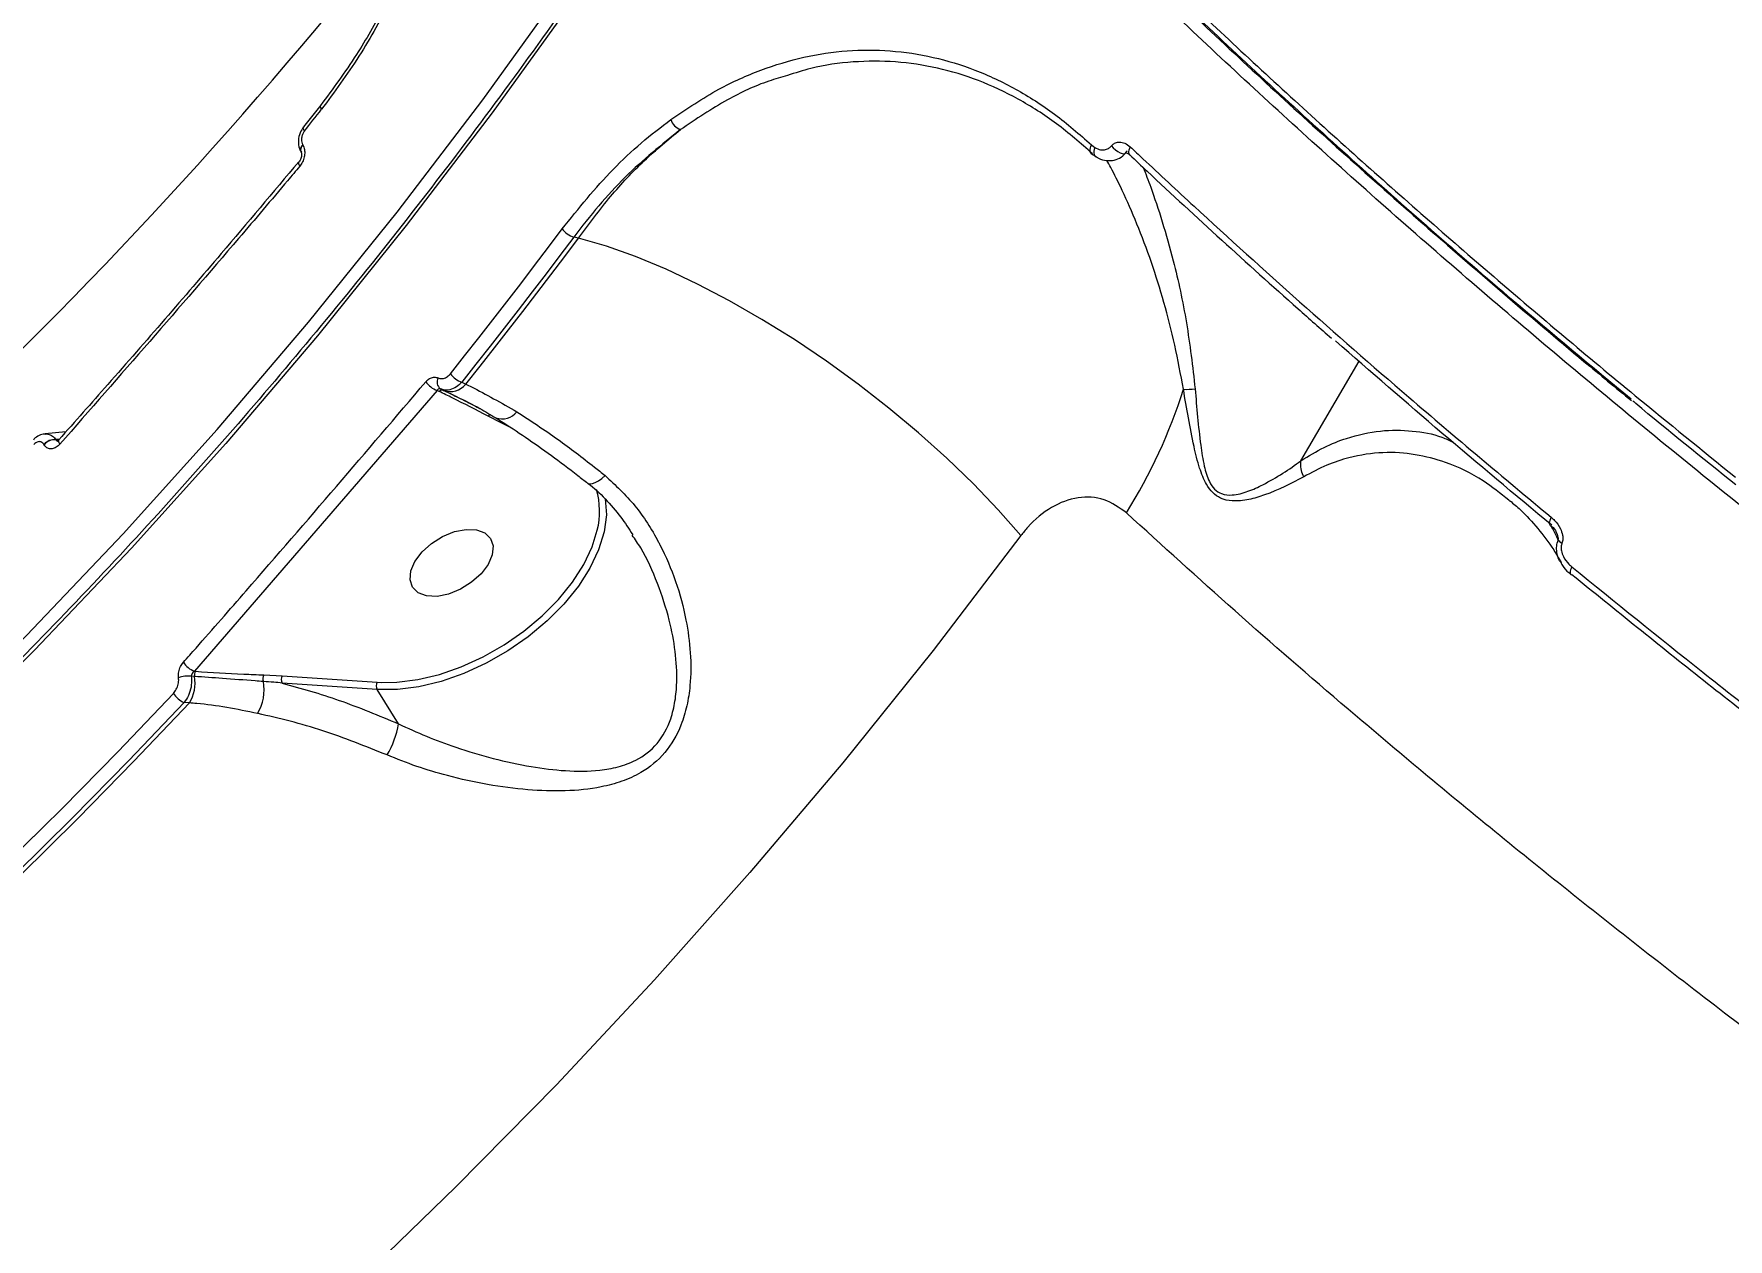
# Model space of a CAD drawing. Header units: millimetres. Extents: x -7245 to 6306, y -6696 to 5973.
# Drawn here: x 2055.8 to 2221.5, y -2279.6 to -2161.8 of the extents above; entities that cross this region are included whole.
import ezdxf

# ---------------------------------------------------------------- set-up
doc = ezdxf.new("R2010")
doc.units = ezdxf.units.MM
for name, color, linetype in [('DIKOM_ОБЪЕКТ', 7, 'Continuous'), ('DIKOM_РАЗМЕР_ЗОНА', 7, 'Continuous'), ('DIKOM_РАЗМЕР_ОБЪЕКТА', 7, 'Continuous')]:
    doc.layers.add(name, color=color, linetype=linetype)
doc.styles.add('style1', font='arial.ttf', dxfattribs={"width": 0.8})
doc.dimstyles.new('1-50', dxfattribs={"dimtxt": 300, "dimasz": 200, "dimexe": 100, "dimexo": 0, "dimgap": 100, "dimtad": 1, "dimtxsty": 'style1', "dimcen": 200, "dimclrd": 7, "dimclre": 7, "dimclrt": 7, "dimadec": 1, "dimazin": 2, "dimtfac": 1, "dimtmove": 0, "dimatfit": 2, "dimfxl": 0, "dimlwd": 25, "dimlwe": 18, "dimarcsym": 0})

# ---------------------------------------------------------------- blocks, each defined once
blk = doc.blocks.new('*D10')
at = {"layer": 'Defpoints', "color": 0, "transparency": 16777216}
for p in [(-4365.71, 2792.53), (4306.16, 475.6), (4306.16, -5965.27)]:
    blk.add_point(p, dxfattribs=at)
at = {"layer": 'DIKOM_РАЗМЕР_ОБЪЕКТА', "color": 7, "lineweight": 18, "transparency": 16777216}
for p, q in [((-4365.71, 2792.53), (-4365.71, -6065.27)), ((4306.16, 475.6), (4306.16, -6065.27))]:
    blk.add_line(p, q, dxfattribs=at)
at = {"layer": 'DIKOM_РАЗМЕР_ОБЪЕКТА', "color": 7, "lineweight": 25, "transparency": 16777216}
blk.add_line((-4165.71, -5965.27), (4106.16, -5965.27), dxfattribs=at)
at = {"layer": 'DIKOM_РАЗМЕР_ОБЪЕКТА', "color": 7, "transparency": 16777216}
for points in [[(-4165.71, -5931.93), (-4165.71, -5998.6), (-4365.71, -5965.27)], [(4106.16, -5931.93), (4106.16, -5998.6), (4306.16, -5965.27)]]:
    blk.add_solid(points, dxfattribs=at)
at = {"layer": 'DIKOM_РАЗМЕР_ОБЪЕКТА', "color": 7, "transparency": 16777216, "insert": (-85.78, -5712.1), "char_height": 300, "attachment_point": 5, "style": 'style1'}
blk.add_mtext('8650', dxfattribs=at)
blk = doc.blocks.new('*D12')
at = {"layer": 'Defpoints', "color": 0, "transparency": 16777216}
for p in [(-5865.71, 123.34), (6306.18, -91.92), (6306.18, -6596.14)]:
    blk.add_point(p, dxfattribs=at)
at = {"layer": 'DIKOM_РАЗМЕР_ЗОНА', "color": 7, "lineweight": 18, "transparency": 16777216}
for p, q in [((-5865.71, 123.34), (-5865.71, -6696.14)), ((6306.18, -91.92), (6306.18, -6696.14))]:
    blk.add_line(p, q, dxfattribs=at)
at = {"layer": 'DIKOM_РАЗМЕР_ЗОНА', "color": 7, "lineweight": 25, "transparency": 16777216}
blk.add_line((-5665.71, -6596.14), (6106.18, -6596.14), dxfattribs=at)
at = {"layer": 'DIKOM_РАЗМЕР_ЗОНА', "color": 7, "transparency": 16777216}
for points in [[(-5665.71, -6562.81), (-5665.71, -6629.48), (-5865.71, -6596.14)], [(6106.18, -6562.81), (6106.18, -6629.48), (6306.18, -6596.14)]]:
    blk.add_solid(points, dxfattribs=at)
at = {"layer": 'DIKOM_РАЗМЕР_ЗОНА', "color": 7, "transparency": 16777216, "insert": (-71.19, -6342.97), "char_height": 300, "attachment_point": 5, "style": 'style1'}
blk.add_mtext('12150', dxfattribs=at)

msp = doc.modelspace()

# ---------------------------------------------------------------- linework, layer by layer
at = {"layer": 'DIKOM_ОБЪЕКТ', "color": 7, "linetype": 'Continuous', "lineweight": 15}
for p, q in [((2083.896, -2168.738), (2082.217, -2170.864)), ((2082.135, -2172.604), (2082.146, -2172.622)), ((2159.206, -2173.405), (2159.237, -2173.431)), ((2159.264, -2172.62), (2159.601, -2172.878)), ((2081.773, -2174.287), (2081.781, -2174.277)), ((2109.109, -2181.726), (2108.634, -2181.633)), ((2179.74, -2203.504), (2185.427, -2193.783)), ((2095.27, -2196.636), (2071.54, -2224.097)), ((2095.487, -2196.741), (2095.27, -2196.636)), ((2097.684, -2195.822), (2098.082, -2196.013)), ((2101.6, -2199.839), (2100.254, -2199.151)), ((2102.461, -2200.252), (2101.6, -2199.839)), ((2058.975, -2200.678), (2056.956, -2200.863)), ((2058.252, -2201.409), (2057.993, -2201.438)), ((2057.993, -2201.438), (2058.003, -2201.456)), ((2058.003, -2201.456), (2058.29, -2201.488)), ((2058.299, -2201.481), (2058.308, -2201.469)), ((2056.84, -2201.94), (2056.829, -2201.921)), ((2200.186, -2207.46), (2200.076, -2207.377)), ((2071.552, -2224.61), (2071.237, -2224.588)), ((2071.54, -2224.097), (2071.639, -2224.104)), ((2078.322, -2224.455), (2080.131, -2224.545)), ((2080.131, -2224.545), (2089.416, -2225.176)), ((2089.402, -2225.881), (2080.116, -2225.251)), ((2091.504, -2229.247), (2089.402, -2225.881)), ((2089.416, -2225.176), (2089.837, -2225.197)), ((2071.066, -2227.2), (2070.535, -2227.16))]:
    msp.add_line(p, q, dxfattribs=at)
at = {"layer": 'DIKOM_ОБЪЕКТ', "color": 7, "linetype": 'Continuous', "lineweight": 15, "flags": 128}
for points in [[(1923.817, -2316.719), (1935.861, -2310.473), (1947.73, -2303.89), (1959.416, -2296.975), (1970.911, -2289.733), (1982.207, -2282.167), (1993.298, -2274.285), (2004.175, -2266.089), (2014.833, -2257.586), (2025.263, -2248.781), (2035.459, -2239.68), (2045.414, -2230.29), (2055.122, -2220.615), (2064.577, -2210.663), (2073.772, -2200.44), (2082.701, -2189.953), (2091.358, -2179.208), (2099.738, -2168.214), (2107.835, -2156.975), (2115.644, -2145.501), (2123.159, -2133.798), (2130.377, -2121.875)], [(2131.395, -2123.012), (2124.156, -2134.971), (2116.617, -2146.708), (2108.785, -2158.217), (2100.663, -2169.49), (2092.258, -2180.518), (2083.575, -2191.294), (2074.619, -2201.813), (2065.396, -2212.067), (2055.913, -2222.049), (2046.176, -2231.753), (2036.191, -2241.172), (2025.964, -2250.3), (2015.502, -2259.132), (2004.813, -2267.661), (1993.902, -2275.88), (1982.778, -2283.787), (1971.447, -2291.376), (1959.918, -2298.64), (1948.197, -2305.575), (1936.292, -2312.178), (1924.212, -2318.443)], [(2082.299, -2171.269), (2082.239, -2171.163), (2082.201, -2171.067), (2082.185, -2170.982), (2082.192, -2170.911), (2082.216, -2170.864)], [(2159.264, -2172.62), (2159.186, -2172.772), (2159.133, -2172.921), (2159.106, -2173.06), (2159.106, -2173.187), (2159.133, -2173.296), (2159.186, -2173.383), (2159.206, -2173.405)], [(2159.601, -2172.878), (2159.541, -2173.066), (2159.511, -2173.249), (2159.511, -2173.418), (2159.542, -2173.566), (2159.603, -2173.687), (2159.691, -2173.775), (2159.713, -2173.79)], [(2161.217, -2172.719), (2161.39, -2172.92), (2161.6, -2173.111), (2161.829, -2173.273), (2162.059, -2173.395), (2162.271, -2173.466), (2162.449, -2173.482), (2162.578, -2173.44), (2162.648, -2173.343)], [(2163.052, -2172.806), (2162.97, -2172.967), (2162.915, -2173.122), (2162.89, -2173.268), (2162.895, -2173.398), (2162.931, -2173.505), (2162.995, -2173.589), (2163.001, -2173.594)], [(2081.849, -2174.707), (2081.785, -2174.582), (2081.75, -2174.47), (2081.743, -2174.374), (2081.766, -2174.298), (2081.773, -2174.287)], [(2096.577, -2194.999), (2097.967, -2193.251), (2099.351, -2191.497), (2100.727, -2189.738), (2102.096, -2187.971), (2103.459, -2186.198), (2104.814, -2184.418), (2106.162, -2182.633), (2107.502, -2180.841)], [(2108.634, -2181.633), (2107.291, -2183.428), (2105.94, -2185.218), (2104.581, -2187.001), (2103.216, -2188.779), (2101.844, -2190.549), (2100.464, -2192.313), (2099.078, -2194.07), (2097.684, -2195.822)], [(2098.082, -2196.013), (2099.485, -2194.25), (2100.881, -2192.48), (2102.271, -2190.704), (2103.653, -2188.921), (2105.028, -2187.132), (2106.395, -2185.336), (2107.756, -2183.534), (2109.109, -2181.726)], [(2152.361, -2210.838), (2150.147, -2208.315), (2147.726, -2205.781), (2145.121, -2203.261), (2142.356, -2200.779), (2139.455, -2198.354), (2136.445, -2196.012), (2133.354, -2193.772), (2130.209, -2191.656), (2127.04, -2189.682), (2123.875, -2187.868), (2120.743, -2186.231), (2117.673, -2184.786), (2114.693, -2183.547), (2111.829, -2182.523), (2109.109, -2181.726)], [(2058.381, -2201.894), (2058.317, -2201.77), (2058.28, -2201.66), (2058.271, -2201.566), (2058.291, -2201.494), (2058.299, -2201.481)], [(2110.006, -2205.701), (2110.045, -2205.725), (2110.233, -2205.773), (2110.468, -2205.746), (2110.743, -2205.646), (2111.047, -2205.476), (2111.369, -2205.243), (2111.697, -2204.954)], [(2111.713, -2207.226), (2111.716, -2207.24), (2111.828, -2208.805), (2111.612, -2210.478), (2111.075, -2212.227), (2110.228, -2214.011), (2109.088, -2215.79), (2107.682, -2217.527), (2106.04, -2219.184), (2104.197, -2220.723), (2102.195, -2222.111), (2100.077, -2223.319), (2097.889, -2224.318), (2095.68, -2225.089), (2093.497, -2225.612), (2091.389, -2225.878), (2089.402, -2225.881)], [(2204.219, -2209.041), (2204.136, -2209.2), (2204.077, -2209.35), (2204.043, -2209.488), (2204.036, -2209.606), (2204.057, -2209.7), (2204.104, -2209.769), (2204.112, -2209.776)], [(2152.361, -2210.838), (2143.786, -2222.059), (2134.951, -2233.045), (2125.862, -2243.791), (2116.523, -2254.291), (2106.939, -2264.539), (2097.117, -2274.53), (2087.061, -2284.258), (2076.777, -2293.716), (2066.27, -2302.902), (2055.546, -2311.809), (2044.612, -2320.432), (2033.472, -2328.767), (2022.134, -2336.81), (2010.603, -2344.555)], [(2089.837, -2225.197), (2091.344, -2225.173), (2093.388, -2224.915), (2095.504, -2224.407), (2097.646, -2223.66), (2099.768, -2222.69), (2101.822, -2221.52), (2103.763, -2220.173), (2105.55, -2218.681), (2107.142, -2217.075), (2108.506, -2215.39), (2109.611, -2213.665), (2110.433, -2211.935), (2110.938, -2210.311)], [(2093.803, -2212.433), (2094.729, -2211.598), (2095.814, -2210.917), (2096.97, -2210.446), (2098.103, -2210.222), (2099.121, -2210.263), (2099.943, -2210.566), (2100.5, -2211.107), (2100.749, -2211.841), (2100.669, -2212.71), (2100.267, -2213.643), (2099.574, -2214.564), (2098.648, -2215.398), (2097.563, -2216.079), (2096.407, -2216.55), (2095.274, -2216.776), (2094.256, -2216.734), (2093.434, -2216.43), (2092.877, -2215.89), (2092.628, -2215.155), (2092.708, -2214.286), (2093.11, -2213.354), (2093.803, -2212.433)], [(2206.25, -2213.898), (2206.171, -2214.049), (2206.112, -2214.192), (2206.076, -2214.324), (2206.064, -2214.438), (2206.076, -2214.533), (2206.113, -2214.604), (2206.132, -2214.624)], [(2206.132, -2214.624), (2206.172, -2214.65), (2206.252, -2214.667)], [(2024.095, -2269.086), (2030.035, -2264.055), (2035.902, -2258.93), (2041.693, -2253.712), (2047.409, -2248.402), (2053.047, -2243.003), (2058.608, -2237.512), (2064.088, -2231.933), (2069.488, -2226.267)], [(2070.535, -2227.16), (2065.123, -2232.839), (2059.63, -2238.43), (2054.058, -2243.932), (2048.407, -2249.345), (2042.678, -2254.667), (2036.874, -2259.896), (2030.994, -2265.032), (2025.04, -2270.074)], [(2025.342, -2270.33), (2031.327, -2265.264), (2037.237, -2260.104), (2043.072, -2254.848), (2048.829, -2249.5), (2054.508, -2244.06), (2060.108, -2238.53), (2065.628, -2232.909), (2071.066, -2227.2)]]:
    msp.add_lwpolyline(points, dxfattribs=at)
at = {"layer": 'DIKOM_ОБЪЕКТ', "color": 7, "linetype": 'Continuous', "lineweight": 15}
for centre, radius, start, end in [((1721.003, -1857.421), 472.954, 304.74251, 321.91374), ((1747.47, -1904.987), 427.804, 321.50557, 321.86874), ((2119.612, -2169.672), 1.553, 197.43996, 249.5731), ((2082.543, -2173.075), 0.623, 130.88389, 204.5407), ((2082.553, -2173.092), 0.622, 130.90149, 205.52646), ((2109.359, -2179.391), 2.356, 217.98638, 252.07658), ((2098.458, -2193.625), 2.33, 216.15708, 250.60015), ((2096.019, -2194.55), 2.216, 213.9298, 250.23956), ((2096.112, -2195.805), 0.846, 152.14347, 233.14208), ((2095.782, -2196.995), 0.389, 70.47601, 139.20258), ((2096.563, -2194.79), 1.95, 250.50323, 321.15458), ((2117.811, -2180.649), 52.88, 328.07326, 342.53408), ((2168.585, -2188.986), 7.542, 267.47821, 276.22697), ((2100.588, -2199.484), 0.471, 100.06987, 134.98359), ((2101.636, -2197.574), 1.847, 250.46738, 321.8535), ((2057.901, -2202.859), 1.424, 86.29992, 138.82474), ((2057.911, -2202.873), 1.42, 86.25906, 138.94565), ((2103.466, -2208.462), 7.697, 346.10587, 16.14073), ((2205.866, -2210.47), 1.248, 219.80429, 241.55365), ((2072.417, -2221.924), 2.343, 213.75931, 248.01841), ((2070.909, -2227.224), 2.656, 82.89735, 110.14473), ((2067.89, -2225.263), 3.72, 328.62728, 10.11303), ((2072.286, -2224.475), 0.746, 150.12926, 190.42157), ((2078.992, -2224.813), 0.759, 151.87105, 202.20125), ((2080.75, -2224.911), 0.719, 149.43449, 208.24303), ((2071.399, -2225.086), 2.247, 211.71704, 247.37117), ((2073.816, -2225.918), 4.547, 329.37128, 10.36551), ((2090.036, -2225.541), 0.719, 149.4501, 208.22742), ((2083.247, -2227.931), 8.361, 328.59077, 350.94431)]:
    msp.add_arc(centre, radius, start, end, dxfattribs=at)
for points, knots in [([(2064.925, -1984.64), (2064.664, -1986.282), (2063.965, -1990.681), (2064.095, -1998.486), (2065.199, -2008.047), (2067.543, -2018.272), (2071.081, -2029.105), (2075.755, -2040.318), (2081.515, -2051.86), (2088.299, -2063.677), (2096.215, -2075.965), (2105.286, -2088.697), (2115.508, -2101.842), (2126.183, -2114.546), (2137.109, -2126.733), (2148.104, -2138.344), (2159.803, -2150.092), (2172.187, -2161.943), (2185.118, -2173.77), (2198.53, -2185.516), (2210.899, -2195.941), (2218.958, -2202.465), (2222.24, -2205.122)], [0, 0, 0, 0, 0.0323273, 0.0865593, 0.1407502, 0.1965143, 0.2523252, 0.3080903, 0.3622806, 0.416513, 0.4707035, 0.5264677, 0.5822781, 0.6380434, 0.6852062, 0.7324239, 0.7796426, 0.8273085, 0.874973, 0.9214388, 0.968009, 1, 1, 1, 1]), ([(2064.711, -1984.894), (2064.605, -1985.551), (2064.273, -1987.587), (2064.015, -1991.149), (2063.926, -1995.567), (2064.132, -2000.117), (2064.614, -2004.789), (2065.376, -2009.587), (2066.417, -2014.512), (2067.737, -2019.562), (2069.336, -2024.743), (2071.216, -2030.052), (2073.377, -2035.494), (2075.818, -2041.062), (2078.528, -2046.735), (2081.498, -2052.493), (2084.721, -2058.319), (2088.195, -2064.212), (2091.919, -2070.176), (2095.895, -2076.21), (2100.124, -2082.319), (2104.606, -2088.502), (2109.343, -2094.764), (2114.336, -2101.101), (2119.588, -2107.524), (2125.097, -2114.023), (2130.847, -2120.585), (2136.816, -2127.179), (2142.984, -2133.787), (2149.344, -2140.398), (2155.899, -2147.02), (2162.651, -2153.654), (2169.602, -2160.3), (2176.753, -2166.964), (2184.108, -2173.643), (2191.664, -2180.343), (2199.437, -2187.063), (2206.236, -2192.832), (2210.511, -2196.353), (2212.063, -2197.631)], [0, 0, 0, 0, 0.0131984, 0.0409536, 0.0686178, 0.0962202, 0.1237885, 0.1513503, 0.1789282, 0.206543, 0.2342218, 0.2619915, 0.2898818, 0.3179206, 0.3460167, 0.3739824, 0.4018109, 0.4295329, 0.4571822, 0.4847871, 0.5123802, 0.5399898, 0.5676412, 0.5953634, 0.6231904, 0.6511509, 0.6792177, 0.7072119, 0.7350499, 0.7627723, 0.7904119, 0.8179996, 0.8455659, 0.8731444, 0.9007551, 0.9284296, 0.9561995, 0.984097, 1, 1, 1, 1]), ([(2092.879, -2098.795), (2093.599, -2100.246), (2095.039, -2103.148), (2096.674, -2108.281), (2097.869, -2113.879), (2098.554, -2119.904), (2098.703, -2126.231), (2098.289, -2132.746), (2097.301, -2139.333), (2095.731, -2145.875), (2093.594, -2152.245), (2090.905, -2158.321), (2087.731, -2164.05), (2085.231, -2167.443), (2083.98, -2169.141)], [0, 0, 0, 0, 0.0836226, 0.1671646, 0.2504189, 0.33385, 0.4173066, 0.5004943, 0.5837437, 0.667143, 0.7504551, 0.8334002, 0.9166302, 1, 1, 1, 1]), ([(2092.739, -2099.414), (2093.337, -2100.598), (2094.446, -2102.792), (2095.687, -2106.263), (2096.553, -2109.313), (2097.137, -2111.919), (2097.558, -2114.248), (2098.105, -2118.087), (2098.497, -2123.82), (2098.233, -2130.73), (2097.457, -2136.866), (2096.442, -2141.995), (2095.345, -2146.068), (2094.312, -2149.271), (2093.316, -2152.03), (2091.919, -2155.42), (2089.952, -2159.483), (2087.303, -2164.131), (2085.081, -2167.136), (2083.883, -2168.757)], [0, 0, 0, 0, 0.0700634, 0.1298761, 0.1788669, 0.2174243, 0.2495002, 0.2821253, 0.3829092, 0.4841099, 0.5521758, 0.6192971, 0.6817345, 0.7109868, 0.7462251, 0.7926359, 0.8501443, 0.9191949, 1, 1, 1, 1]), ([(2131.249, -2122.642), (2130.111, -2124.563), (2126.809, -2130.136), (2121.152, -2139.224), (2114.197, -2149.84), (2106.997, -2160.263), (2099.56, -2170.489), (2091.886, -2180.512), (2083.982, -2190.326), (2075.853, -2199.926), (2067.501, -2209.308), (2058.931, -2218.464), (2050.149, -2227.391), (2041.159, -2236.084), (2031.966, -2244.538), (2022.575, -2252.75), (2012.991, -2260.713), (2003.218, -2268.423), (1993.264, -2275.878), (1983.134, -2283.072), (1972.83, -2290.001), (1962.362, -2296.662), (1951.733, -2303.052), (1940.949, -2309.164), (1931.787, -2314.066), (1926.203, -2316.891), (1924.303, -2317.853)], [0, 0, 0, 0, 0.0228189, 0.0662164, 0.1096121, 0.1530109, 0.1964107, 0.239808, 0.2832074, 0.326608, 0.3700077, 0.4134065, 0.4568064, 0.5002072, 0.543607, 0.5870092, 0.6304099, 0.6738107, 0.7172118, 0.7606141, 0.8040153, 0.8474173, 0.8908191, 0.9342214, 0.9776232, 1, 1, 1, 1]), ([(2767.884, -2415.022), (2766.153, -2415.745), (2761.453, -2417.709), (2752.91, -2420.299), (2742.015, -2422.586), (2730.118, -2424.105), (2717.295, -2424.865), (2703.6, -2424.855), (2689.067, -2424.07), (2673.706, -2422.496), (2657.558, -2420.149), (2640.679, -2417.047), (2623.15, -2413.203), (2605.051, -2408.635), (2586.434, -2403.349), (2567.32, -2397.341), (2547.751, -2390.635), (2527.789, -2383.258), (2507.532, -2375.244), (2487.07, -2366.633), (2466.721, -2357.554), (2446.521, -2348.043), (2426.508, -2338.142), (2406.484, -2327.768), (2386.536, -2316.964), (2366.75, -2305.779), (2346.937, -2294.091), (2327.139, -2281.899), (2307.4, -2269.212), (2288.024, -2256.226), (2269.1, -2243.002), (2250.717, -2229.6), (2232.938, -2216.062), (2215.806, -2202.406), (2199.333, -2188.659), (2183.57, -2174.864), (2168.581, -2161.083), (2154.457, -2147.386), (2142.035, -2134.678), (2134.678, -2126.612), (2131.395, -2123.012)], [0, 0, 0, 0, 0.0156523, 0.0424896, 0.0694117, 0.0963765, 0.1233418, 0.1502635, 0.1771008, 0.2039381, 0.2308601, 0.2578252, 0.2847902, 0.311712, 0.3385496, 0.365387, 0.3923089, 0.4192737, 0.4462388, 0.4731607, 0.4999982, 0.5258463, 0.5517703, 0.5777323, 0.6036948, 0.6296184, 0.6554669, 0.682304, 0.7092261, 0.7361913, 0.7631561, 0.7900782, 0.8169154, 0.8437533, 0.8706748, 0.8976399, 0.9246056, 0.9515271, 0.9783646, 1, 1, 1, 1]), ([(2132.587, -2122.336), (2135.863, -2125.928), (2143.202, -2133.974), (2155.596, -2146.652), (2169.68, -2160.316), (2184.654, -2174.063), (2198.758, -2186.469), (2208.168, -2194.259), (2212.05, -2197.472)], [0, 0, 0, 0, 0.1459343, 0.3269557, 0.5085468, 0.690432, 0.872313, 1, 1, 1, 1]), ([(2118.131, -2170.137), (2119.684, -2169.092), (2122.548, -2167.165), (2126.929, -2165.22), (2131.127, -2163.951), (2135.365, -2163.315), (2139.598, -2163.322), (2143.785, -2163.954), (2147.895, -2165.201), (2151.875, -2167.082), (2155.708, -2169.504), (2158.08, -2171.583), (2159.264, -2172.62)], [0, 0, 0, 0, 0.1166761, 0.2150873, 0.3138007, 0.4122021, 0.5100595, 0.6082261, 0.706087, 0.803958, 0.9021329, 1, 1, 1, 1]), ([(2159.362, -2173.484), (2158.203, -2172.469), (2155.883, -2170.436), (2152.131, -2168.07), (2148.234, -2166.232), (2144.21, -2165.021), (2140.108, -2164.403), (2135.963, -2164.425), (2132.419, -2164.894), (2130.291, -2165.587), (2129.529, -2165.835)], [0, 0, 0, 0, 0.1319758, 0.2643618, 0.396339, 0.5283807, 0.660837, 0.7928913, 0.9258054, 1, 1, 1, 1]), ([(2129.529, -2165.835), (2128.919, -2166.008), (2126.937, -2166.568), (2123.402, -2168.229), (2120.594, -2170.107), (2119.07, -2171.127)], [0, 0, 0, 0, 0.1690746, 0.5490696, 1, 1, 1, 1]), ([(2083.98, -2169.141), (2083.942, -2169.072), (2083.866, -2168.933), (2083.848, -2168.804), (2083.885, -2168.769), (2083.893, -2168.762)], [0, 0, 0, 0, 0.444297, 0.8877538, 1, 1, 1, 1]), ([(2107.502, -2180.841), (2109.123, -2178.831), (2111.577, -2175.786), (2115.226, -2172.376), (2117.162, -2170.883), (2118.131, -2170.137)], [0, 0, 0, 0, 0.492733, 0.7463725, 1, 1, 1, 1]), ([(2082.224, -2170.87), (2082.097, -2171.055), (2081.824, -2171.451), (2081.676, -2172.209), (2081.726, -2172.881), (2081.932, -2173.21), (2082.001, -2173.32)], [0, 0, 0, 0, 0.2526484, 0.5435651, 0.8461999, 1, 1, 1, 1]), ([(2082.299, -2171.269), (2082.298, -2171.271), (2082.24, -2171.358), (2082.119, -2171.535), (2082.034, -2171.815), (2082.001, -2172.097), (2082.022, -2172.369), (2082.099, -2172.528), (2082.135, -2172.604)], [0, 0, 0, 0, 0.0048164, 0.2201858, 0.4360425, 0.568131, 0.7939185, 1, 1, 1, 1]), ([(2119.07, -2171.127), (2117.237, -2172.602), (2114.459, -2174.835), (2111.048, -2178.535), (2109.439, -2180.6), (2108.634, -2181.633)], [0, 0, 0, 0, 0.4927824, 0.7463907, 1, 1, 1, 1]), ([(2109.109, -2181.726), (2110.135, -2180.341), (2112.154, -2177.617), (2115.504, -2174.061), (2117.877, -2172.109), (2119.07, -2171.127)], [0, 0, 0, 0, 0.3395284, 0.6677743, 1, 1, 1, 1]), ([(2081.991, -2173.36), (2081.993, -2173.362), (2081.997, -2173.368), (2082.021, -2173.448), (2082.034, -2173.577), (2082.02, -2173.75), (2081.97, -2173.946), (2081.888, -2174.127), (2081.815, -2174.242), (2081.782, -2174.275), (2081.781, -2174.276)], [0, 0, 0, 0, 0.1254163, 0.2542622, 0.3808312, 0.527261, 0.6745159, 0.8313794, 0.9934778, 1, 1, 1, 1]), ([(2082.146, -2172.622), (2082.185, -2172.698), (2082.285, -2172.894), (2082.351, -2173.301), (2082.304, -2173.804), (2082.137, -2174.306), (2081.945, -2174.574), (2081.849, -2174.707)], [0, 0, 0, 0, 0.1343788, 0.3471983, 0.5632328, 0.7817487, 1, 1, 1, 1]), ([(2081.978, -2173.337), (2081.98, -2173.341), (2081.984, -2173.347), (2081.988, -2173.353), (2081.989, -2173.355)], [0, 0, 0, 0, 0.6912705, 1, 1, 1, 1]), ([(2159.094, -2173.295), (2159.197, -2173.399), (2159.386, -2173.591), (2159.621, -2173.708), (2159.728, -2173.761)], [0, 0, 0, 0, 0.5459718, 1, 1, 1, 1]), ([(2159.601, -2172.878), (2159.785, -2172.966), (2160.119, -2173.127), (2160.614, -2173.112), (2160.981, -2172.961), (2161.149, -2172.788), (2161.217, -2172.719)], [0, 0, 0, 0, 0.346806, 0.6312331, 0.8514268, 1, 1, 1, 1]), ([(2159.72, -2173.776), (2159.799, -2173.827), (2160.106, -2174.026), (2160.713, -2174.183), (2161.494, -2174.155), (2162.188, -2173.844), (2162.609, -2173.477), (2162.744, -2173.22), (2162.76, -2173.19)], [0, 0, 0, 0, 0.0836722, 0.326356, 0.548924, 0.7620437, 0.9720564, 1, 1, 1, 1]), ([(2161.217, -2172.719), (2161.247, -2172.686), (2161.36, -2172.558), (2161.626, -2172.391), (2162.053, -2172.313), (2162.567, -2172.426), (2162.885, -2172.675), (2163.052, -2172.806)], [0, 0, 0, 0, 0.0579194, 0.2244741, 0.4300416, 0.7004519, 1, 1, 1, 1]), ([(2162.581, -2173.467), (2162.589, -2173.45), (2162.607, -2173.412), (2162.623, -2173.398), (2162.624, -2173.398), (2162.627, -2173.386), (2162.837, -2173.439), (2162.959, -2173.563), (2162.987, -2173.592)], [0, 0, 0, 0, 0.0493688, 0.11271, 0.1967603, 0.5390688, 0.8905406, 1, 1, 1, 1]), ([(2163.011, -2173.586), (2163.577, -2174.123), (2166.5, -2176.899), (2171.98, -2181.922), (2177.988, -2187.369), (2181.641, -2190.57), (2182.736, -2191.529)], [0, 0, 0, 0, 0.0900412, 0.4653444, 0.8397405, 1, 1, 1, 1]), ([(2163.052, -2172.806), (2163.465, -2173.194), (2165.527, -2175.133), (2170.964, -2180.181), (2179.564, -2187.959), (2191.141, -2198.108), (2199.539, -2205.128), (2204.219, -2209.041)], [0, 0, 0, 0, 0.0321598, 0.1607939, 0.4182855, 0.6757713, 1, 1, 1, 1]), ([(2081.754, -2174.269), (2079.231, -2177.266), (2073.092, -2184.559), (2065.253, -2193.622), (2059.877, -2199.666), (2058.279, -2201.462)], [0, 0, 0, 0, 0.3289575, 0.8004853, 1, 1, 1, 1]), ([(2081.849, -2174.707), (2081.453, -2175.178), (2079.469, -2177.532), (2071.759, -2186.628), (2064.251, -2195.196), (2058.381, -2201.894)], [0, 0, 0, 0, 0.0517099, 0.2585457, 1, 1, 1, 1]), ([(2168.254, -2196.52), (2167.988, -2195.071), (2167.455, -2192.167), (2166.381, -2188.008), (2165.13, -2184.003), (2163.714, -2180.273), (2162.35, -2177.187), (2161.333, -2175.144), (2160.895, -2174.368), (2160.769, -2174.145)], [0, 0, 0, 0, 0.1577673, 0.3159986, 0.4735401, 0.6405456, 0.8074117, 0.9446481, 1, 1, 1, 1]), ([(2164.334, -2174.839), (2164.572, -2175.455), (2165.166, -2176.993), (2166.196, -2180.077), (2167.441, -2184.472), (2168.646, -2189.954), (2169.151, -2194.306), (2169.403, -2196.483)], [0, 0, 0, 0, 0.1204618, 0.3009016, 0.4815312, 0.7405731, 1, 1, 1, 1]), ([(2204.271, -2209.814), (2200.667, -2206.813), (2193.461, -2200.812), (2186.572, -2194.798), (2183.127, -2191.791)], [0, 0, 0, 0, 0.4999932, 1, 1, 1, 1]), ([(2095.365, -2195.409), (2095.483, -2195.445), (2095.719, -2195.517), (2096.104, -2195.413), (2096.392, -2195.214), (2096.535, -2195.048), (2096.577, -2194.999)], [0, 0, 0, 0, 0.2926925, 0.5851522, 0.8788667, 1, 1, 1, 1]), ([(2070.469, -2223.226), (2070.88, -2222.76), (2072.937, -2220.427), (2080.939, -2211.311), (2088.361, -2202.609), (2094.18, -2195.787)], [0, 0, 0, 0, 0.0512293, 0.2561255, 1, 1, 1, 1]), ([(2094.18, -2195.787), (2094.213, -2195.75), (2094.348, -2195.598), (2094.626, -2195.407), (2095.011, -2195.301), (2095.247, -2195.373), (2095.365, -2195.409)], [0, 0, 0, 0, 0.0964199, 0.3985154, 0.6992091, 1, 1, 1, 1]), ([(2095.605, -2196.481), (2095.568, -2196.471), (2095.494, -2196.45), (2095.384, -2196.494), (2095.312, -2196.568), (2095.278, -2196.623), (2095.27, -2196.636)], [0, 0, 0, 0, 0.2937347, 0.5925879, 0.9017054, 1, 1, 1, 1]), ([(2100.254, -2199.151), (2099.099, -2198.547), (2097.528, -2197.726), (2095.914, -2196.947), (2095.487, -2196.741)], [0, 0, 0, 0, 0.7352942, 1, 1, 1, 1]), ([(2097.684, -2195.822), (2097.611, -2195.901), (2097.36, -2196.172), (2096.86, -2196.495), (2096.201, -2196.664), (2095.804, -2196.542), (2095.605, -2196.481)], [0, 0, 0, 0, 0.1208488, 0.4144034, 0.7070039, 1, 1, 1, 1]), ([(2095.605, -2196.481), (2095.631, -2196.494), (2095.733, -2196.543), (2095.835, -2196.592), (2095.912, -2196.628)], [0, 0, 0, 0, 0.2505427, 1, 1, 1, 1]), ([(2095.912, -2196.628), (2096.11, -2196.724), (2097.102, -2197.204), (2098.297, -2197.784), (2099.283, -2198.312), (2099.478, -2198.416)], [0, 0, 0, 0, 0.1669794, 0.8350094, 1, 1, 1, 1]), ([(2096.22, -2196.779), (2096.587, -2196.956), (2097.616, -2197.453), (2099.265, -2198.257), (2100.49, -2199.011), (2101.009, -2199.33)], [0, 0, 0, 0, 0.2420096, 0.6790135, 1, 1, 1, 1]), ([(2098.082, -2196.013), (2098.265, -2196.104), (2099.82, -2196.872), (2101.556, -2197.851), (2103.088, -2198.715)], [0, 0, 0, 0, 0.11784, 1, 1, 1, 1]), ([(2180.019, -2205.083), (2178.798, -2205.724), (2177.143, -2206.593), (2174.666, -2207.348), (2173.203, -2207.515), (2171.971, -2207.281), (2171.096, -2206.683), (2170.364, -2205.678), (2169.76, -2204.107), (2169.007, -2200.971), (2168.57, -2198.388), (2168.254, -2196.52)], [0, 0, 0, 0, 0.2657649, 0.3602857, 0.4543328, 0.5177722, 0.5632919, 0.6085789, 0.6803451, 0.7688636, 1, 1, 1, 1]), ([(2169.403, -2196.483), (2169.555, -2198.317), (2169.763, -2200.834), (2170.225, -2203.9), (2170.662, -2205.407), (2171.281, -2206.349), (2172.074, -2206.845), (2173.224, -2206.905), (2174.593, -2206.545), (2176.942, -2205.44), (2178.63, -2204.345), (2179.734, -2203.518), (2179.735, -2203.517)], [0, 0, 0, 0, 0.2369702, 0.3252813, 0.3938304, 0.4351261, 0.4764487, 0.5364566, 0.6308639, 0.7257855, 0.999684, 1, 1, 1, 1]), ([(2222.269, -2205.869), (2218.958, -2203.222), (2215.55, -2200.498), (2212.309, -2197.757), (2212.217, -2197.679)], [0, 0, 0, 0, 0.9714595, 1, 1, 1, 1]), ([(2101.025, -2199.334), (2101.188, -2199.432), (2102.121, -2199.993), (2103.931, -2201.202), (2106.444, -2202.976), (2108.479, -2204.494), (2109.676, -2205.458), (2109.995, -2205.715)], [0, 0, 0, 0, 0.058607, 0.3358708, 0.6158428, 0.8977234, 1, 1, 1, 1]), ([(2103.088, -2198.715), (2104.417, -2199.592), (2106.872, -2201.212), (2109.809, -2203.439), (2111.354, -2204.679), (2111.697, -2204.954)], [0, 0, 0, 0, 0.4786721, 0.8843658, 1, 1, 1, 1]), ([(2056.98, -2200.905), (2056.951, -2200.902), (2056.74, -2200.878), (2056.348, -2201.046), (2055.977, -2201.257), (2055.828, -2201.45), (2055.802, -2201.484)], [0, 0, 0, 0, 0.064444, 0.4753478, 0.9071083, 1, 1, 1, 1]), ([(2056.829, -2201.921), (2056.822, -2201.91), (2056.771, -2201.826), (2056.645, -2201.7), (2056.453, -2201.637), (2056.245, -2201.65), (2056.043, -2201.73), (2055.909, -2201.856), (2055.848, -2201.913)], [0, 0, 0, 0, 0.0337755, 0.2522446, 0.4706687, 0.5978965, 0.8194293, 1, 1, 1, 1]), ([(2056.959, -2200.902), (2057.009, -2200.897), (2057.22, -2200.876), (2057.575, -2201.004), (2057.856, -2201.245), (2057.977, -2201.415), (2057.993, -2201.438)], [0, 0, 0, 0, 0.1279736, 0.5344279, 0.9373006, 1, 1, 1, 1]), ([(2058.003, -2201.456), (2058.017, -2201.478), (2058.054, -2201.534), (2058.13, -2201.584), (2058.196, -2201.585), (2058.216, -2201.585)], [0, 0, 0, 0, 0.3077105, 0.7977478, 1, 1, 1, 1]), ([(2058.306, -2201.467), (2058.298, -2201.478), (2058.257, -2201.53), (2058.192, -2201.578), (2058.147, -2201.595), (2058.159, -2201.593), (2058.162, -2201.592)], [0, 0, 0, 0, 0.1030064, 0.4705649, 0.88304, 1, 1, 1, 1]), ([(2179.74, -2203.504), (2180.501, -2203.044), (2182.023, -2202.125), (2184.638, -2201.106), (2187.554, -2200.471), (2190.651, -2200.535), (2193.014, -2200.924), (2194.245, -2201.523), (2194.592, -2201.691)], [0, 0, 0, 0, 0.1350867, 0.2702556, 0.4850462, 0.7005846, 0.9157923, 1, 1, 1, 1]), ([(2058.381, -2201.894), (2058.267, -2202.004), (2058.04, -2202.223), (2057.649, -2202.365), (2057.281, -2202.343), (2057.005, -2202.18), (2056.886, -2202.007), (2056.84, -2201.94)], [0, 0, 0, 0, 0.2183387, 0.4367861, 0.6530401, 0.8657742, 1, 1, 1, 1]), ([(2200.076, -2207.377), (2199.255, -2206.712), (2197.326, -2205.149), (2194.239, -2203.705), (2190.95, -2202.821), (2187.809, -2202.605), (2184.888, -2203.038), (2182.28, -2203.87), (2180.773, -2204.679), (2180.019, -2205.083)], [0, 0, 0, 0, 0.1515589, 0.3557997, 0.5075632, 0.6595448, 0.8110065, 0.9055347, 1, 1, 1, 1]), ([(2111.697, -2204.954), (2112.708, -2205.895), (2114.731, -2207.778), (2116.3, -2210.282), (2117.612, -2212.774), (2118.679, -2215.275), (2119.644, -2218.847), (2120.109, -2222.287), (2120.096, -2225.112), (2119.74, -2227.484), (2119.064, -2229.77), (2117.679, -2232.185), (2115.531, -2233.937), (2113.349, -2234.914), (2110.888, -2235.569), (2107.815, -2235.876), (2104.084, -2235.746), (2100.219, -2235.239), (2096.57, -2234.425), (2093.258, -2233.444), (2091.341, -2232.673), (2090.383, -2232.288)], [0, 0, 0, 0, 0.0726928, 0.1455213, 0.1511283, 0.2173376, 0.2835446, 0.3377246, 0.3918173, 0.4254817, 0.4591028, 0.5134526, 0.5679352, 0.6044935, 0.6411206, 0.7029617, 0.7649087, 0.8309, 0.8968658, 0.948449, 1, 1, 1, 1]), ([(2180.019, -2205.083), (2180, -2205.042), (2179.881, -2204.791), (2179.707, -2204.254), (2179.725, -2203.777), (2179.735, -2203.517)], [0, 0, 0, 0, 0.0796476, 0.4970694, 1, 1, 1, 1]), ([(2179.735, -2203.517), (2179.735, -2203.516), (2179.736, -2203.513), (2179.738, -2203.509), (2179.739, -2203.506), (2179.74, -2203.504)], [0, 0, 0, 0, 0.2249506, 0.5916135, 1, 1, 1, 1]), ([(2109.999, -2205.696), (2110.014, -2205.706), (2110.635, -2206.135), (2111.735, -2207.244), (2113.218, -2208.907), (2114.031, -2210.168), (2114.408, -2210.753)], [0, 0, 0, 0, 0.0081353, 0.3442781, 0.6960473, 1, 1, 1, 1]), ([(2162.692, -2208.614), (2161.981, -2208.109), (2160.534, -2207.081), (2157.903, -2206.972), (2155.308, -2207.928), (2153.466, -2209.438), (2152.583, -2210.556), (2152.361, -2210.838)], [0, 0, 0, 0, 0.2186982, 0.4447752, 0.6794316, 0.9192029, 1, 1, 1, 1]), ([(2200.194, -2207.438), (2200.535, -2207.718), (2201.488, -2208.501), (2202.913, -2210.096), (2204.243, -2211.816), (2204.946, -2213.04), (2205.184, -2213.454)], [0, 0, 0, 0, 0.1838226, 0.5149593, 0.8361147, 1, 1, 1, 1]), ([(2683.958, -2444.967), (2680.355, -2445.419), (2673.137, -2446.323), (2661.207, -2446.787), (2648.519, -2446.609), (2635.053, -2445.724), (2620.891, -2444.154), (2606.066, -2441.893), (2590.59, -2438.931), (2574.502, -2435.286), (2557.857, -2430.981), (2540.734, -2426.032), (2523.212, -2420.464), (2505.337, -2414.288), (2487.132, -2407.502), (2468.633, -2400.127), (2449.904, -2392.196), (2431.033, -2383.746), (2412.107, -2374.817), (2393.173, -2365.428), (2374.263, -2355.584), (2355.409, -2345.311), (2336.676, -2334.652), (2318.151, -2323.655), (2299.92, -2312.374), (2282.028, -2300.832), (2264.511, -2289.042), (2247.391, -2277.031), (2230.732, -2264.846), (2214.608, -2252.545), (2199.092, -2240.187), (2185.353, -2228.727), (2173.219, -2218.198), (2166.201, -2211.809), (2162.692, -2208.614)], [0, 0, 0, 0, 0.0315565, 0.0632131, 0.0949195, 0.1266267, 0.1582828, 0.1898396, 0.2213972, 0.2530543, 0.2847622, 0.3164698, 0.3481272, 0.3796851, 0.411265, 0.4429442, 0.4746739, 0.5064042, 0.5380837, 0.5696636, 0.6012947, 0.6330255, 0.6648063, 0.6965878, 0.728318, 0.7599496, 0.7916592, 0.8234672, 0.8553265, 0.8871858, 0.9189951, 0.950705, 0.9753521, 1, 1, 1, 1]), ([(2204.1, -2209.796), (2204.163, -2209.839), (2204.405, -2210.01), (2204.638, -2210.301), (2204.74, -2210.564), (2204.75, -2210.588)], [0, 0, 0, 0, 0.2399308, 0.9308071, 1, 1, 1, 1]), ([(2204.219, -2209.041), (2204.329, -2209.139), (2204.677, -2209.45), (2205.092, -2210.027), (2205.332, -2210.686), (2205.383, -2211.187), (2205.309, -2211.44), (2205.272, -2211.568)], [0, 0, 0, 0, 0.160615, 0.5082786, 0.7318201, 0.8656195, 1, 1, 1, 1]), ([(2204.907, -2211.269), (2204.857, -2211.167), (2204.632, -2210.706), (2204.407, -2210.249), (2204.232, -2209.894)], [0, 0, 0, 0, 0.2222501, 1, 1, 1, 1]), ([(2091.504, -2229.247), (2092.406, -2229.662), (2094.226, -2230.5), (2097.334, -2231.641), (2100.771, -2232.673), (2104.37, -2233.458), (2107.862, -2233.893), (2110.704, -2233.888), (2113.001, -2233.493), (2114.982, -2232.781), (2116.933, -2231.298), (2118.092, -2229.106), (2118.584, -2227.015), (2118.777, -2224.797), (2118.616, -2222.131), (2117.993, -2218.868), (2116.864, -2215.468), (2115.643, -2212.649), (2114.639, -2211.197), (2114.355, -2210.786)], [0, 0, 0, 0, 0.0601229, 0.1212403, 0.1980168, 0.276172, 0.346638, 0.4185245, 0.4584169, 0.4992951, 0.5573753, 0.6153836, 0.6520526, 0.6896583, 0.7511364, 0.8138393, 0.8907926, 0.9690849, 1, 1, 1, 1]), ([(2205.155, -2213.434), (2205.116, -2213.385), (2204.894, -2213.106), (2204.766, -2212.541), (2204.719, -2211.843), (2204.843, -2211.464), (2204.907, -2211.269)], [0, 0, 0, 0, 0.0812003, 0.4649721, 0.724317, 1, 1, 1, 1]), ([(2204.907, -2211.269), (2204.913, -2211.243), (2204.925, -2211.188), (2204.919, -2211.061), (2204.872, -2210.848), (2204.8, -2210.69), (2204.754, -2210.586)], [0, 0, 0, 0, 0.094928, 0.2038729, 0.4790834, 1, 1, 1, 1]), ([(2205.272, -2211.568), (2205.235, -2211.689), (2205.164, -2211.931), (2205.213, -2212.399), (2205.44, -2213.005), (2205.827, -2213.528), (2206.149, -2213.81), (2206.25, -2213.898)], [0, 0, 0, 0, 0.1388773, 0.276972, 0.4966184, 0.8420483, 1, 1, 1, 1]), ([(2205.149, -2213.439), (2205.202, -2213.541), (2205.402, -2213.927), (2205.75, -2214.33), (2206.074, -2214.554), (2206.147, -2214.605)], [0, 0, 0, 0, 0.219004, 0.8224721, 1, 1, 1, 1]), ([(2206.25, -2213.898), (2210.487, -2217.331), (2218.959, -2224.195), (2232.176, -2234.449), (2245.724, -2244.663), (2255.05, -2251.407), (2259.714, -2254.779)], [0, 0, 0, 0, 0.2490988, 0.4981994, 0.749097, 1, 1, 1, 1]), ([(2259.604, -2255.454), (2254.983, -2252.114), (2245.743, -2245.434), (2232.252, -2235.269), (2219.027, -2225.014), (2210.51, -2218.116), (2206.252, -2214.667)], [0, 0, 0, 0, 0.2491035, 0.4981981, 0.7490986, 1, 1, 1, 1]), ([(2069.994, -2224.73), (2069.991, -2224.703), (2069.972, -2224.514), (2070, -2224.139), (2070.167, -2223.63), (2070.368, -2223.361), (2070.469, -2223.226)], [0, 0, 0, 0, 0.0525774, 0.3649291, 0.6825722, 1, 1, 1, 1]), ([(2069.488, -2226.267), (2069.592, -2226.137), (2069.799, -2225.876), (2069.977, -2225.372), (2070.018, -2224.979), (2069.998, -2224.774), (2069.994, -2224.73)], [0, 0, 0, 0, 0.3079944, 0.6158614, 0.9189328, 1, 1, 1, 1]), ([(2071.237, -2224.588), (2071.246, -2224.661), (2071.286, -2225.003), (2071.243, -2225.658), (2070.995, -2226.501), (2070.688, -2226.941), (2070.535, -2227.16)], [0, 0, 0, 0, 0.0816789, 0.385942, 0.6938719, 1, 1, 1, 1]), ([(2071.54, -2224.097), (2071.486, -2224.14), (2071.381, -2224.224), (2071.276, -2224.388), (2071.239, -2224.515), (2071.238, -2224.579), (2071.237, -2224.588)], [0, 0, 0, 0, 0.3345006, 0.655312, 0.9520941, 1, 1, 1, 1]), ([(2078.289, -2225.1), (2078.02, -2225.081), (2076.674, -2224.986), (2074.422, -2224.813), (2072.464, -2224.674), (2071.552, -2224.61)], [0, 0, 0, 0, 0.1179134, 0.5894774, 1, 1, 1, 1]), ([(2071.639, -2224.104), (2073.209, -2224.203), (2075.423, -2224.342), (2077.668, -2224.43), (2078.322, -2224.455)], [0, 0, 0, 0, 0.7088251, 1, 1, 1, 1]), ([(2080.116, -2225.251), (2079.849, -2225.225), (2079.243, -2225.168), (2078.631, -2225.124), (2078.289, -2225.1)], [0, 0, 0, 0, 0.4403382, 1, 1, 1, 1]), ([(2080.116, -2225.251), (2081.973, -2225.769), (2085.725, -2226.817), (2089.564, -2228.431), (2091.504, -2229.247)], [0, 0, 0, 0, 0.4947702, 1, 1, 1, 1]), ([(2077.729, -2228.235), (2076.713, -2228.026), (2074.673, -2227.608), (2072.496, -2227.302), (2071.3, -2227.217), (2071.066, -2227.2)], [0, 0, 0, 0, 0.4438759, 0.8911076, 1, 1, 1, 1]), ([(2090.383, -2232.288), (2088.281, -2231.447), (2084.017, -2229.742), (2079.821, -2228.678), (2077.741, -2228.237), (2077.729, -2228.235)], [0, 0, 0, 0, 0.4913916, 0.9970656, 1, 1, 1, 1])]:
    msp.add_open_spline(points, degree=3, knots=knots, dxfattribs=at)

# ---------------------------------------------------------------- dimensions: what is measured, and where the dimension line sits
at = {"layer": 'DIKOM_РАЗМЕР_ЗОНА'}
dim = msp.add_linear_dim(base=(6306.184, -6596.144), p1=(-5865.714, 123.344), p2=(6306.184, -91.922), text='12150', dimstyle='1-50', dxfattribs=at)
dim.commit()
dim.dimension.update_dxf_attribs({"geometry": '*D12', "text_midpoint": (-71.192, -6596.144), "dimtype": 160})
at = {"layer": 'DIKOM_РАЗМЕР_ОБЪЕКТА'}
dim = msp.add_linear_dim(base=(4306.158, -5965.268), p1=(-4365.714, 2792.532), p2=(4306.158, 475.605), text='8650', dimstyle='1-50', dxfattribs=at)
dim.commit()
dim.dimension.update_dxf_attribs({"geometry": '*D10', "text_midpoint": (-85.784, -5965.268), "dimtype": 160})

doc.saveas('drawing.dxf')
